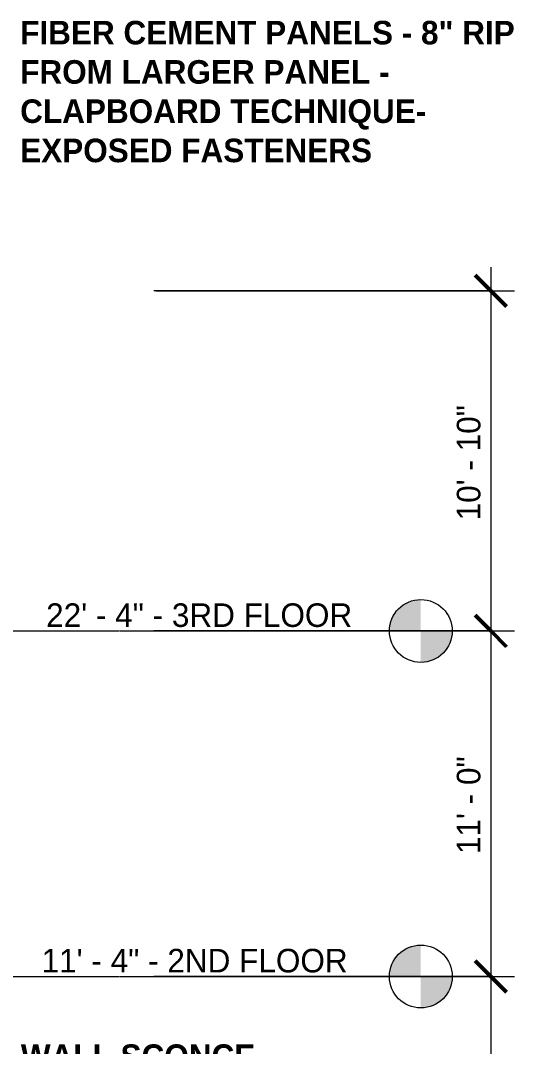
# Model space of a CAD drawing. Header units: inches. Extents: x -4168 to 4202, y -264 to 629.
# Drawn here: x 1290.4 to 1479.1, y 109.2 to 501.2 of the extents above; entities that cross this region are included whole.
import ezdxf

# ---------------------------------------------------------------- set-up
doc = ezdxf.new("R2010")
doc.units = ezdxf.units.IN
doc.header["$MEASUREMENT"] = 0
doc.linetypes.add('Grid Line 1_2_', pattern=[0.875, 0.5, -0.125, 0.125, -0.125])
for name, color, linetype, lineweight in [('A-ANNO-DIMS', 211, 'Continuous', 9), ('A-ANNO-DIMS-96', 211, 'Continuous', 9), ('A-FLOR-LEVL', 51, 'Continuous', 9), ('A-FLOR-LEVL-1', 51, 'Grid Line 1_2_', 9), ('G-ANNO-TEXT-1', 231, 'Continuous', 9)]:
    doc.layers.add(name, color=color, linetype=linetype, lineweight=lineweight)
doc.styles.add('Century Gothic', font='ufonts.com_century-gothic.ttf', dxfattribs={"height": 9})
doc.styles.add('Century Gothic_B', font='GOTHICB.TTF', dxfattribs={"height": 9})
doc.dimstyles.new('OD__1_8__Tol__', dxfattribs={"dimscale": 12, "dimtxt": 9.397514, "dimasz": 1, "dimexe": 0.75, "dimexo": 0.5, "dimgap": 0.125, "dimtad": 1, "dimdec": 3, "dimrnd": 0.125, "dimzin": 3, "dimdsep": 46, "dimlunit": 4, "dimtxsty": 'Century Gothic', "dimblk1": 'OBLIQUE', "dimblk2": 'OBLIQUE', "dimsah": 1, "dimcen": 0.09, "dimdle": 0.75, "dimazin": 0, "dimtfac": 1, "dimtdec": 4, "dimtix": 1, "dimtmove": 0, "dimatfit": 3, "dimfxl": 1, "dimtvp": 1, "dimtfill": 1, "dimfrac": 2, "dimtolj": 1, "dimtzin": 0, "dimarcsym": 2})

# ---------------------------------------------------------------- blocks, each defined once
blk = doc.blocks.new('Level - Level Head - Circle-50818-BUILDING ELEVATION - SOUTH')
at = {"layer": 'A-FLOR-LEVL'}
h = blk.add_hatch(color=256, dxfattribs=at)
edge = h.paths.add_edge_path(flags=0)
edge.add_line((12388.06, 0), (12376.06, 0))
edge.add_arc((12388.06, 0), 12, 90, 180, ccw=False)
edge.add_line((12388.06, 12), (12388.06, 0))
h = blk.add_hatch(color=256, dxfattribs=at)
edge = h.paths.add_edge_path(flags=0)
edge.add_line((12388.06, -12), (12388.06, 0))
edge.add_line((12388.06, 0), (12400.06, 0))
edge.add_arc((12388.06, 0), 12, 270, 360, ccw=False)
blk.add_circle((12388.06, 0), 12, dxfattribs=at)
blk = doc.blocks.new('DIMBLOCK5-BUILDING ELEVATION - SOUTH')
at = {"layer": 'A-ANNO-DIMS-96', "lineweight": 50}
for p, q in [((1470.05, 398), (1464.05, 404)), ((1470.05, 398), (1476.05, 392)), ((1470.05, 268), (1464.05, 274)), ((1470.05, 268), (1476.05, 262))]:
    blk.add_line(p, q, dxfattribs=at)
at = {"layer": 'A-ANNO-DIMS-96'}
for p, q in [((1470.05, 407), (1470.05, 268)), ((1470.05, 398), (1341.26, 398)), ((1342.01, 398), (1479.05, 398)), ((1470.05, 268), (1341.26, 268)), ((1342.01, 268), (1479.05, 268))]:
    blk.add_line(p, q, dxfattribs=at)
at = {"layer": 'A-ANNO-DIMS-96', "color": 0, "insert": (1457.02, 310.25), "char_height": 9, "width": 54.5951, "attachment_point": 1, "rotation": 90, "line_spacing_factor": 0.984502, "style": 'Century Gothic', "bg_fill": 3, "box_fill_scale": 1.25, "bg_fill_color": 256, "bg_fill_true_color": 13158600, "bg_fill_transparency": 0}
blk.add_mtext('10\' - 10"', dxfattribs=at)
blk = doc.blocks.new('_Oblique')
at = {"color": 0, "linetype": 'ByBlock', "lineweight": -2}
blk.add_line((-0.5, -0.5), (0.5, 0.5), dxfattribs=at)
blk = doc.blocks.new('DIMBLOCK6-BUILDING ELEVATION - SOUTH')
at = {"layer": 'A-ANNO-DIMS-96', "lineweight": 50}
for p, q in [((1470.05, 268), (1464.05, 274)), ((1470.05, 268), (1476.05, 262)), ((1470.05, 136), (1464.05, 142)), ((1470.05, 136), (1476.05, 130))]:
    blk.add_line(p, q, dxfattribs=at)
at = {"layer": 'A-ANNO-DIMS-96'}
for p, q in [((1470.05, 268), (1341.26, 268)), ((1342.01, 268), (1479.05, 268)), ((1470.05, 268), (1470.05, 136)), ((1470.05, 136), (1341.26, 136)), ((1342.01, 136), (1479.05, 136))]:
    blk.add_line(p, q, dxfattribs=at)
at = {"layer": 'A-ANNO-DIMS-96', "color": 0, "insert": (1457.02, 182.76), "char_height": 9, "width": 46.1821, "attachment_point": 1, "rotation": 90, "line_spacing_factor": 0.984502, "style": 'Century Gothic', "bg_fill": 3, "box_fill_scale": 1.25, "bg_fill_color": 256, "bg_fill_true_color": 13158600, "bg_fill_transparency": 0}
blk.add_mtext('11\' - 0"', dxfattribs=at)
blk = doc.blocks.new('DIMBLOCK7-BUILDING ELEVATION - SOUTH')
at = {"layer": 'A-ANNO-DIMS-96', "lineweight": 50}
for p, q in [((1470.05, 136), (1464.05, 142)), ((1470.05, 136), (1476.05, 130)), ((1470.05, 0), (1464.05, 6)), ((1470.05, 0), (1476.05, -6))]:
    blk.add_line(p, q, dxfattribs=at)
at = {"layer": 'A-ANNO-DIMS-96'}
for p, q in [((1470.05, 136), (1341.26, 136)), ((1342.01, 136), (1479.05, 136)), ((1470.05, 136), (1470.05, 0)), ((1470.05, 0), (1341.26, 0)), ((1342.01, 0), (1479.05, 0))]:
    blk.add_line(p, q, dxfattribs=at)
at = {"layer": 'A-ANNO-DIMS-96', "color": 0, "insert": (1457.02, 48.76), "char_height": 9, "width": 46.1821, "attachment_point": 1, "rotation": 90, "line_spacing_factor": 0.984502, "style": 'Century Gothic', "bg_fill": 3, "box_fill_scale": 1.25, "bg_fill_color": 256, "bg_fill_true_color": 13158600, "bg_fill_transparency": 0}
blk.add_mtext('11\' - 4"', dxfattribs=at)

msp = doc.modelspace()

# ---------------------------------------------------------------- linework, layer by layer
at = {"layer": 'A-FLOR-LEVL-1'}
for p, q in [((-1284.2667, 268), (1431.264, 268)), ((-1284.2667, 136), (1431.264, 136))]:
    msp.add_line(p, q, dxfattribs=at)

# ---------------------------------------------------------------- block references
at = {"layer": 'A-FLOR-LEVL'}
for p in [(-10944.795, 268), (-10944.795, 136)]:
    msp.add_blockref('Level - Level Head - Circle-50818-BUILDING ELEVATION - SOUTH', p, dxfattribs=at)

# ---------------------------------------------------------------- texts
at = {"layer": 'A-FLOR-LEVL', "char_height": 9, "attachment_point": 1, "style": 'Century Gothic'}
for s, insert, width in [('22\' - 4" - 3RD FLOOR', (1300.1406, 278.5508), 145.137), ('11\' - 4" - 2ND FLOOR', (1298.402, 146.5508), 147.258)]:
    msp.add_mtext(s, dxfattribs=dict(at, insert=insert, width=width))
at = {"layer": 'G-ANNO-TEXT-1', "char_height": 9, "attachment_point": 1, "style": 'Century Gothic_B'}
for s, insert, width in [('FIBER CEMENT PANELS - 8" RIP', (1290.2261, 501.0956), 216.948), ('FROM LARGER PANEL -', (1290.2261, 486.0956), 166.65), ('CLAPBOARD TECHNIQUE-', (1290.2261, 471.0956), 187.557), ('EXPOSED FASTENERS', (1290.2261, 456.0956), 150.591), ('WALL SCONCE', (1290.4761, 110.0544), 108.171)]:
    msp.add_mtext(s, dxfattribs=dict(at, insert=insert, width=width))

# ---------------------------------------------------------------- next in the draw order: dimensions: what is measured, and where the dimension line sits
at = {"layer": 'A-ANNO-DIMS'}
dim = msp.add_linear_dim(base=(1470.0535, 268), p1=(1336.014, 398), p2=(1336.014, 268), angle=90, dimstyle='OD__1_8__Tol__', override={"dimpost": '<>', "dimfxl": 130}, dxfattribs=at)
dim.commit()
dim.dimension.update_dxf_attribs({"geometry": 'DIMBLOCK5-BUILDING ELEVATION - SOUTH', "text_midpoint": (1463.8271, 333)})

# ---------------------------------------------------------------- next in the draw order: dimensions: what is measured, and where the dimension line sits
dim = msp.add_linear_dim(base=(1470.0535, 136), p1=(1336.014, 268), p2=(1336.014, 136), angle=90, dimstyle='OD__1_8__Tol__', override={"dimpost": '<>', "dimfxl": 132}, dxfattribs=at)
dim.commit()
dim.dimension.update_dxf_attribs({"geometry": 'DIMBLOCK6-BUILDING ELEVATION - SOUTH', "text_midpoint": (1463.8271, 202)})

# ---------------------------------------------------------------- next in the draw order: dimensions: what is measured, and where the dimension line sits
dim = msp.add_linear_dim(base=(1470.0535, 0), p1=(1336.014, 136), p2=(1336.014, 0), angle=90, dimstyle='OD__1_8__Tol__', override={"dimpost": '<>', "dimfxl": 136}, dxfattribs=at)
dim.commit()
dim.dimension.update_dxf_attribs({"geometry": 'DIMBLOCK7-BUILDING ELEVATION - SOUTH', "text_midpoint": (1463.9403, 68)})

doc.saveas('drawing.dxf')
